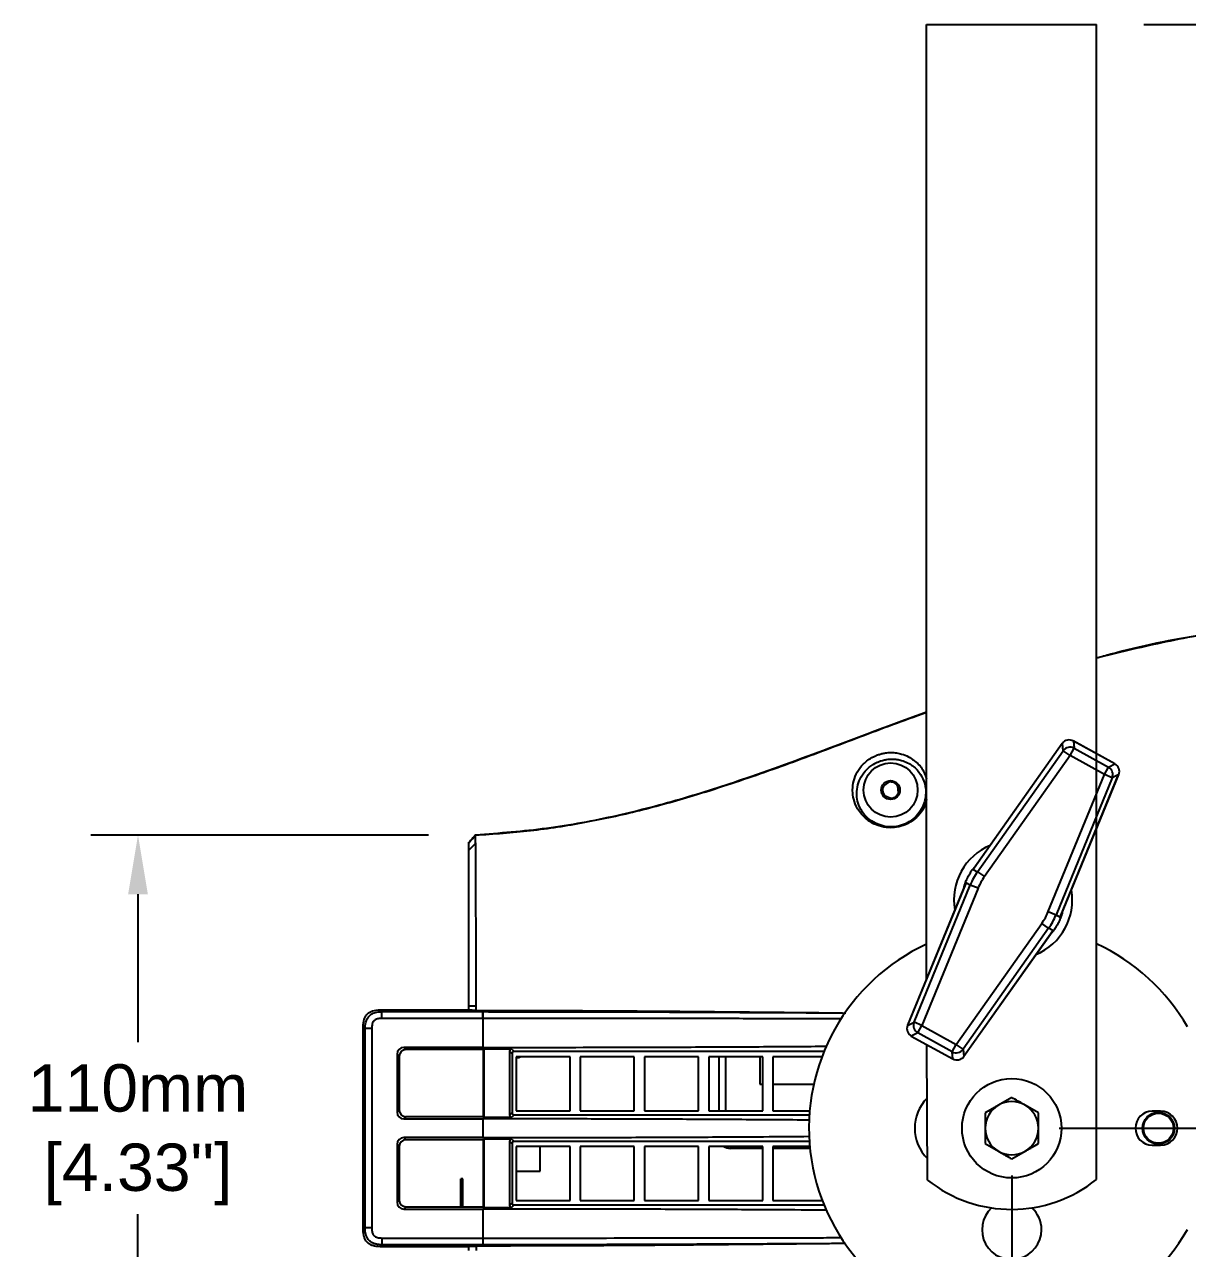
# Model space of a CAD drawing. Header units: inches. Extents: x 0.7 to 44.2, y 3.2 to 34.6.
# Drawn here: x 13.76 to 22.36, y 11.42 to 20.46 of the extents above; entities that cross this region are included whole.
import ezdxf

# ---------------------------------------------------------------- set-up
doc = ezdxf.new("R2010")
doc.units = ezdxf.units.IN
doc.header["$MEASUREMENT"] = 0
doc.layers.add('DIM', color=1, linetype='Continuous')
doc.styles.add('Arial', font='arial.ttf')
doc.dimstyles.new('ETC EU Metric & ANSI.35 Stacked', dxfattribs={"dimscale": 2.666667, "dimtxt": 0.35, "dimasz": 0.4375, "dimexe": 0.35, "dimexo": 0.35, "dimgap": 0.116667, "dimtad": 0, "dimtih": 1, "dimtoh": 1, "dimdec": 0, "dimlfac": 25.4, "dimzin": 4, "dimdsep": 46, "dimtxsty": 'Arial', "dimcen": 0.175, "dimadec": 0, "dimazin": 0, "dimtfac": 0.75, "dimtdec": 0, "dimtofl": 0, "dimtmove": 0, "dimatfit": 3, "dimfxl": 1, "dimtolj": 1, "dimtzin": 0, "dimarcsym": 0})

# ---------------------------------------------------------------- blocks, each defined once
blk = doc.blocks.new('*D4')
at = {"layer": 'Defpoints', "color": 0, "transparency": 16777216}
for p in [(21.6862, 20.4649), (27.3073, 20.4649), (21.0596, 12.3057)]:
    blk.add_point(p, dxfattribs=at)
at = {"layer": 'DIM', "color": 0, "lineweight": -2, "transparency": 16777216}
for p, q in [((22.0362, 20.4649), (27.6573, 20.4649)), ((27.3073, 20.0274), (27.3073, 17.0217)), ((27.3073, 12.7432), (27.3073, 15.749)), ((21.4096, 12.3057), (27.6573, 12.3057))]:
    blk.add_line(p, q, dxfattribs=at)
at = {"layer": 'DIM', "color": 0, "transparency": 16777216}
for points in [[(27.2344, 20.0274), (27.3802, 20.0274), (27.3073, 20.4649)], [(27.2344, 12.7432), (27.3802, 12.7432), (27.3073, 12.3057)]]:
    blk.add_solid(points, dxfattribs=at)
at = {"layer": 'DIM', "color": 0, "transparency": 16777216, "char_height": 0.35, "attachment_point": 5, "style": 'Arial'}
for s, insert in [('\\A1;207mm', (27.3073, 16.6807)), ('\\A1;[8.16"]', (27.3073, 16.0444))]:
    blk.add_mtext(s, dxfattribs=dict(at, insert=insert))
blk = doc.blocks.new('*D5')
at = {"layer": 'Defpoints', "color": 0, "transparency": 16777216}
for p in [(21.0596, 12.3057), (16.2626, 11.5548), (16.2626, 6.9235)]:
    blk.add_point(p, dxfattribs=at)
at = {"layer": 'DIM', "color": 0, "lineweight": -2, "transparency": 16777216}
for p, q in [((21.0596, 11.9557), (21.0596, 6.5735)), ((16.2626, 11.2048), (16.2626, 6.5735)), ((16.7001, 6.9235), (17.7716, 6.9235)), ((20.6221, 6.9235), (19.5506, 6.9235))]:
    blk.add_line(p, q, dxfattribs=at)
at = {"layer": 'DIM', "color": 0, "transparency": 16777216}
for points in [[(16.7001, 6.9964), (16.7001, 6.8506), (16.2626, 6.9235)], [(20.6221, 6.9964), (20.6221, 6.8506), (21.0596, 6.9235)]]:
    blk.add_solid(points, dxfattribs=at)
at = {"layer": 'DIM', "color": 0, "transparency": 16777216, "char_height": 0.35, "attachment_point": 5, "style": 'Arial'}
for s, insert in [('\\A1;122mm', (18.6611, 7.2159)), ('\\A1;[4.80"]', (18.6611, 6.5825))]:
    blk.add_mtext(s, dxfattribs=dict(at, insert=insert))
blk = doc.blocks.new('*D6')
at = {"layer": 'Defpoints', "color": 0, "transparency": 16777216}
for p in [(16.2626, 11.5548), (25.7139, 8.346), (25.7139, 5.2686)]:
    blk.add_point(p, dxfattribs=at)
at = {"layer": 'DIM', "color": 0, "lineweight": -2, "transparency": 16777216}
for p, q in [((16.2626, 11.2048), (16.2626, 4.9186)), ((25.7139, 7.996), (25.7139, 4.9186)), ((16.7001, 5.2686), (20.0793, 5.2686)), ((25.2764, 5.2686), (21.8972, 5.2686))]:
    blk.add_line(p, q, dxfattribs=at)
at = {"layer": 'DIM', "color": 0, "transparency": 16777216}
for points in [[(16.7001, 5.3415), (16.7001, 5.1957), (16.2626, 5.2686)], [(25.2764, 5.3415), (25.2764, 5.1957), (25.7139, 5.2686)]]:
    blk.add_solid(points, dxfattribs=at)
at = {"layer": 'DIM', "color": 0, "transparency": 16777216, "char_height": 0.35, "attachment_point": 5, "style": 'Arial'}
for s, insert in [('\\A1;240mm', (20.9882, 5.564)), ('\\A1;[9.45"]', (20.9882, 4.9277))]:
    blk.add_mtext(s, dxfattribs=dict(at, insert=insert))
blk = doc.blocks.new('*D9')
at = {"layer": 'Defpoints', "color": 0, "transparency": 16777216}
for p in [(14.5972, 14.4729), (17.0951, 14.4729), (17.0951, 10.1385)]:
    blk.add_point(p, dxfattribs=at)
at = {"layer": 'DIM', "color": 0, "lineweight": -2, "transparency": 16777216}
for p, q in [((16.7451, 14.4729), (14.2472, 14.4729)), ((14.5972, 14.0354), (14.5972, 12.942)), ((14.5972, 10.576), (14.5972, 11.6694)), ((16.7451, 10.1385), (14.2472, 10.1385))]:
    blk.add_line(p, q, dxfattribs=at)
at = {"layer": 'DIM', "color": 0, "transparency": 16777216}
for points in [[(14.5243, 14.0354), (14.6702, 14.0354), (14.5972, 14.4729)], [(14.5243, 10.576), (14.6702, 10.576), (14.5972, 10.1385)]]:
    blk.add_solid(points, dxfattribs=at)
at = {"layer": 'DIM', "color": 0, "transparency": 16777216, "char_height": 0.35, "attachment_point": 5, "style": 'Arial'}
for s, insert in [('\\A1;110mm', (14.5972, 12.6011)), ('\\A1;[4.33"]', (14.5972, 11.9647))]:
    blk.add_mtext(s, dxfattribs=dict(at, insert=insert))

msp = doc.modelspace()

# ---------------------------------------------------------------- linework, layer by layer
for p, q in [((20.4298, 13.4104), (20.4298, 20.4649)), ((20.4298, 20.4649), (21.6862, 20.4649)), ((21.6862, 11.9278), (21.6862, 20.4649)), ((21.4331, 15.1488), (20.7752, 14.2192)), ((21.433, 15.1489), (20.7817, 14.2286)), ((21.433, 15.1489), (21.4331, 15.1488)), ((21.4344, 15.1508), (21.434, 15.15)), ((21.4395, 15.0963), (21.434, 15.15)), ((21.4904, 15.0603), (21.5204, 15.1149)), ((21.823, 14.9988), (21.5145, 15.1683)), ((21.515, 15.1678), (21.5204, 15.1149)), ((21.8223, 14.9989), (21.515, 15.1678)), ((21.5204, 15.1149), (21.7747, 14.9751)), ((20.8066, 14.2019), (21.4395, 15.0963)), ((21.4904, 15.0603), (20.8575, 14.1659)), ((21.4904, 15.0603), (21.4395, 15.0963)), ((21.7448, 14.9205), (21.4904, 15.0603)), ((21.7448, 14.9205), (21.7747, 14.9751)), ((21.7747, 14.9751), (21.8223, 14.9989)), ((20.1518, 14.8654), (20.1104, 14.8356)), ((20.1644, 14.8745), (20.1518, 14.8654)), ((20.2092, 14.8457), (20.2156, 14.8378)), ((20.2142, 14.852), (20.2142, 14.8522)), ((20.2142, 14.852), (20.2158, 14.8367)), ((21.3292, 13.9067), (21.7448, 14.9205)), ((21.8025, 14.8969), (21.3869, 13.8831)), ((21.4183, 13.8658), (21.8502, 14.9196)), ((21.4227, 13.8764), (21.8503, 14.9196)), ((21.8025, 14.8969), (21.7448, 14.9205)), ((21.8507, 14.9211), (21.8025, 14.8969)), ((21.8502, 14.9196), (21.8503, 14.9196)), ((21.8507, 14.9211), (21.8512, 14.9218)), ((20.1175, 14.7658), (20.164, 14.7449)), ((20.2158, 14.8367), (20.2156, 14.8378)), ((20.2209, 14.7859), (20.2158, 14.8367)), ((20.2216, 14.779), (20.2209, 14.7859)), ((20.164, 14.7449), (20.1749, 14.74)), ((17.0444, 14.3605), (17.0444, 14.4198)), ((17.0922, 14.4104), (17.0444, 14.3605)), ((17.0941, 14.4718), (17.0951, 14.4729)), ((20.7752, 14.2192), (20.8066, 14.2019)), ((20.7209, 14.1202), (20.289, 13.0664)), ((20.7522, 14.103), (20.7209, 14.1202)), ((20.8066, 14.2019), (20.8575, 14.1659)), ((20.7164, 14.1096), (20.2888, 13.0665)), ((20.3367, 13.0891), (20.7522, 14.103)), ((20.8099, 14.0793), (20.3944, 13.0655)), ((20.8099, 14.0793), (20.7522, 14.103)), ((21.3292, 13.9067), (21.3869, 13.8831)), ((21.3869, 13.8831), (21.4183, 13.8658)), ((20.6487, 12.9257), (21.2817, 13.8201)), ((21.3325, 13.7841), (20.6996, 12.8897)), ((20.706, 12.8373), (21.3639, 13.7669)), ((20.7061, 12.8372), (21.3574, 13.7574)), ((21.3325, 13.7841), (21.2817, 13.8201)), ((21.3639, 13.7669), (21.3325, 13.7841)), ((16.3874, 13.1815), (16.4015, 13.1675)), ((16.3874, 13.1815), (17.0444, 13.1815)), ((16.4015, 13.1675), (17.1477, 13.1675)), ((17.0948, 13.2085), (17.0444, 13.2084)), ((17.0444, 13.1792), (17.0444, 13.2084)), ((17.0947, 13.1765), (17.1592, 13.1766)), ((17.1477, 13.1675), (17.1502, 13.1675)), ((17.1502, 13.1675), (17.1592, 13.1766)), ((16.2766, 13.0426), (16.2626, 13.0567)), ((16.2626, 11.5548), (16.2626, 13.0567)), ((16.2766, 11.5688), (16.2766, 13.0426)), ((16.3266, 13.0426), (16.3266, 11.5688)), ((17.1477, 13.1175), (16.4015, 13.1175)), ((17.1477, 13.1175), (17.1477, 12.9032)), ((17.1502, 13.1175), (17.1477, 13.1175)), ((20.2884, 13.065), (20.288, 13.0643)), ((20.2884, 13.065), (20.3367, 13.0891)), ((20.289, 13.0664), (20.2888, 13.0665)), ((20.3944, 13.0655), (20.3367, 13.0891)), ((20.3644, 13.0109), (20.3944, 13.0655)), ((20.3944, 13.0655), (20.6487, 12.9257)), ((20.3161, 12.9873), (20.6246, 12.8177)), ((20.3644, 13.0109), (20.3168, 12.9871)), ((20.3168, 12.9871), (20.6241, 12.8183)), ((20.6187, 12.8712), (20.3644, 13.0109)), ((16.5134, 12.8532), (16.5134, 12.4246)), ((16.5299, 12.8367), (16.5134, 12.8532)), ((17.1477, 12.9032), (16.5633, 12.9032)), ((16.5633, 12.9032), (16.5798, 12.8867)), ((17.1533, 12.8867), (16.5798, 12.8867)), ((17.1533, 12.8867), (17.1577, 12.891)), ((17.1533, 12.3912), (17.1533, 12.8867)), ((17.3602, 12.891), (17.1577, 12.891)), ((17.1577, 12.3869), (17.1577, 12.891)), ((17.3634, 12.8582), (17.3456, 12.876)), ((17.3456, 12.876), (17.3456, 12.4019)), ((17.348, 12.9032), (17.3484, 12.9032)), ((17.3602, 12.891), (17.348, 12.9032)), ((17.3484, 12.9032), (17.3784, 12.8732)), ((17.3634, 12.8582), (17.3634, 12.4197)), ((19.6711, 12.8732), (17.3784, 12.8732)), ((20.4362, 11.9224), (20.4319, 12.9236)), ((20.6187, 12.8712), (20.6487, 12.9257)), ((20.6241, 12.8183), (20.6187, 12.8712)), ((20.6996, 12.8897), (20.6487, 12.9257)), ((20.6996, 12.8897), (20.7051, 12.836)), ((16.5299, 12.8367), (16.5299, 12.4411)), ((17.7931, 12.8332), (17.3931, 12.8332)), ((17.3931, 12.8332), (17.3931, 12.4332)), ((17.4187, 12.8273), (17.3931, 12.8273)), ((17.4187, 12.8332), (17.4187, 12.8273)), ((17.7931, 12.4332), (17.7931, 12.8332)), ((18.2681, 12.8332), (17.8681, 12.8332)), ((17.8681, 12.8332), (17.8681, 12.4332)), ((18.2681, 12.4332), (18.2681, 12.8332)), ((18.7431, 12.8332), (18.3431, 12.8332)), ((18.3431, 12.8332), (18.3431, 12.4332)), ((18.7431, 12.4332), (18.7431, 12.8332)), ((19.2181, 12.8332), (18.8181, 12.8332)), ((18.8181, 12.8332), (18.8181, 12.4332)), ((18.8967, 12.4332), (18.8967, 12.8332)), ((18.9447, 12.4332), (18.9447, 12.8332)), ((19.1967, 12.8332), (19.1967, 12.6313)), ((19.2181, 12.4332), (19.2181, 12.8332)), ((19.6554, 12.8332), (19.2931, 12.8332)), ((19.2931, 12.8332), (19.2931, 12.4332)), ((20.7047, 12.8353), (20.7051, 12.836)), ((20.7061, 12.8372), (20.706, 12.8373)), ((19.1967, 12.6313), (19.2181, 12.6313)), ((19.2931, 12.6313), (19.5953, 12.6313)), ((21.0596, 12.533), (20.9612, 12.4762)), ((16.5134, 12.4246), (16.5299, 12.4411)), ((17.3456, 12.4019), (17.3634, 12.4197)), ((17.3784, 12.4047), (17.3484, 12.3747)), ((17.3784, 12.4047), (19.5628, 12.4047)), ((17.3931, 12.4332), (17.7931, 12.4332)), ((17.8681, 12.4332), (18.2681, 12.4332)), ((18.3431, 12.4332), (18.7431, 12.4332)), ((18.8181, 12.4332), (19.2181, 12.4332)), ((19.2931, 12.4332), (19.565, 12.4332)), ((21.2564, 12.4194), (21.158, 12.4762)), ((22.1606, 12.4307), (22.0986, 12.4307)), ((16.5798, 12.3912), (16.5633, 12.3747)), ((16.5633, 12.3747), (17.1477, 12.3747)), ((16.5798, 12.3912), (17.1533, 12.3912)), ((17.1477, 12.3747), (17.1477, 12.2367)), ((17.1533, 12.3912), (17.1577, 12.3869)), ((17.1577, 12.3869), (17.3602, 12.3869)), ((17.348, 12.3747), (17.3602, 12.3869)), ((17.3484, 12.3747), (17.348, 12.3747)), ((17.1477, 12.2367), (16.5633, 12.2367)), ((16.5633, 12.2367), (16.5798, 12.2202)), ((17.1533, 12.2202), (16.5798, 12.2202)), ((17.1533, 12.2202), (17.1577, 12.2245)), ((17.1533, 11.7248), (17.1533, 12.2202)), ((17.3602, 12.2245), (17.1577, 12.2245)), ((17.1577, 11.7204), (17.1577, 12.2245)), ((17.348, 12.2368), (17.3484, 12.2368)), ((17.3602, 12.2245), (17.348, 12.2368)), ((17.3484, 12.2368), (17.3784, 12.2067)), ((16.5134, 12.1868), (16.5134, 11.7582)), ((16.5299, 12.1703), (16.5134, 12.1868)), ((16.5299, 12.1703), (16.5299, 11.7747)), ((17.3634, 12.1918), (17.3456, 12.2096)), ((17.3456, 12.2096), (17.3456, 11.7354)), ((17.3634, 12.1918), (17.3634, 11.7532)), ((19.5628, 12.2067), (17.3784, 12.2067)), ((17.7931, 12.1713), (17.3931, 12.1713)), ((17.3931, 12.1713), (17.3931, 11.7713)), ((17.5723, 11.9877), (17.5723, 12.1713)), ((17.7931, 11.7713), (17.7931, 12.1713)), ((18.2681, 12.1713), (17.8681, 12.1713)), ((17.8681, 12.1713), (17.8681, 11.7713)), ((18.2681, 11.7713), (18.2681, 12.1713)), ((18.7431, 12.1713), (18.3431, 12.1713)), ((18.3431, 12.1713), (18.3431, 11.7713)), ((18.7431, 11.7713), (18.7431, 12.1713)), ((19.2181, 12.1713), (18.8181, 12.1713)), ((18.8181, 12.1713), (18.8181, 11.7713)), ((18.976, 12.1713), (18.976, 12.157)), ((19.2181, 12.157), (18.976, 12.157)), ((19.2181, 11.7713), (19.2181, 12.1713)), ((19.5656, 12.1713), (19.2931, 12.1713)), ((19.2931, 12.1713), (19.2931, 11.7713)), ((19.567, 12.157), (19.2931, 12.157)), ((20.8627, 12.1921), (20.9612, 12.1352)), ((21.0596, 12.0784), (21.158, 12.1352)), ((22.0986, 12.1807), (22.1606, 12.1807)), ((17.3931, 11.9877), (17.5723, 11.9877)), ((16.9987, 11.931), (16.9837, 11.931)), ((16.9837, 11.9002), (16.9837, 11.931)), ((16.9987, 11.9002), (16.9837, 11.9002)), ((16.9837, 11.8598), (16.9837, 11.9002)), ((16.9987, 11.8598), (16.9837, 11.8598)), ((16.9837, 11.7735), (16.9837, 11.8598)), ((16.9987, 11.9002), (16.9987, 11.931)), ((16.9987, 11.8598), (16.9987, 11.9002)), ((16.9987, 11.7735), (16.9987, 11.8598)), ((16.5134, 11.7582), (16.5299, 11.7747)), ((16.9987, 11.7735), (16.9837, 11.7735)), ((16.9837, 11.7248), (16.9837, 11.7735)), ((16.9987, 11.7248), (16.9987, 11.7735)), ((17.3931, 11.7713), (17.7931, 11.7713)), ((17.8681, 11.7713), (18.2681, 11.7713)), ((18.3431, 11.7713), (18.7431, 11.7713)), ((18.8181, 11.7713), (19.2181, 11.7713)), ((19.2931, 11.7713), (19.658, 11.7713)), ((16.5798, 11.7248), (16.5633, 11.7083)), ((16.5633, 11.7083), (17.1477, 11.7083)), ((16.5798, 11.7248), (17.1533, 11.7248)), ((17.1477, 11.7083), (17.1477, 11.4939)), ((17.1533, 11.7248), (17.1577, 11.7204)), ((17.1577, 11.7204), (17.3602, 11.7204)), ((17.3456, 11.7354), (17.3634, 11.7532)), ((17.348, 11.7082), (17.3602, 11.7204)), ((17.3484, 11.7082), (17.348, 11.7082)), ((17.3784, 11.7382), (17.3484, 11.7082)), ((17.3784, 11.7382), (19.6711, 11.7382)), ((16.2626, 11.5548), (16.2766, 11.5688)), ((16.4015, 11.4939), (17.1477, 11.4939)), ((17.1477, 11.4939), (17.1502, 11.4939)), ((17.1477, 11.4939), (17.1477, 11.4439)), ((16.4015, 11.4439), (16.3874, 11.4299)), ((17.0444, 11.4299), (16.3874, 11.4299)), ((17.1477, 11.4439), (16.4015, 11.4439)), ((17.0444, 11.403), (17.0444, 11.4319)), ((17.1592, 11.4349), (17.0983, 11.4349)), ((17.1502, 11.4439), (17.1477, 11.4439)), ((17.1502, 11.4439), (17.1592, 11.4349))]:
    msp.add_line(p, q)
at = {"flags": 128}
for points in [[(17.0444, 14.4162), (17.0575, 14.4308), (17.0705, 14.4454), (17.0817, 14.4579)], [(17.0947, 13.1765), (17.0821, 13.1772), (17.0696, 13.1779), (17.0444, 13.1792)], [(17.0948, 13.2085), (17.0947, 13.1925), (17.0947, 13.1765)], [(17.0444, 11.4319), (17.0675, 11.4332), (17.0829, 11.434), (17.0983, 11.4349)], [(17.0983, 11.4349), (17.0983, 11.4189), (17.0984, 11.4029)]]:
    msp.add_lwpolyline(points, dxfattribs=at)
for centre, radius in [((20.1634, 14.8057), 0.2), ((20.1634, 14.8057), 0.0693), ((21.0596, 12.3057), 0.3675), ((22.1446, 12.3057), 0.1175), ((22.1446, 12.3057), 0.1114)]:
    msp.add_circle(centre, radius)
for centre, radius, start, end in [((21.4905, 15.0597), 0.0627, 61.52218, 144.31642), ((21.7442, 14.9203), 0.0627, 338.11036, 60.9046), ((20.1634, 14.8057), 0.0608, 86.74632, 100.9652), ((20.1634, 14.8057), 0.0608, 41.10783, 86.74632), ((20.1634, 14.8057), 0.0608, 30.60301, 41.10783), ((20.1634, 14.8057), 0.0608, 150.60301, 220.9652), ((20.1634, 14.8057), 0.0608, 270.60301, 340.9652), ((21.0696, 13.993), 0.4375, 112.71306, 189.71371), ((21.0696, 13.993), 0.4375, 292.71306, 9.71371), ((21.0596, 12.3057), 1.5, 114.87118, 330.07357), ((21.0596, 12.3057), 1.5, 29.92643, 65.307), ((5.9694, 13.1425), 11.1783, 359.87204, 0.12796), ((5.3064, 13.1293), 11.8438, 359.94292, 0.18447), ((20.3949, 13.0657), 0.0627, 158.11036, 240.9046), ((20.6486, 12.9263), 0.0627, 241.52218, 324.31642), ((20.6596, 12.3057), 0.3175, 135.37392, 225.11981), ((21.0596, 12.3057), 0.1969, 60, 120), ((21.0596, 12.3057), 0.1969, 120, 180), ((21.0596, 12.3057), 0.1969, 0, 60), ((22.0986, 12.3057), 0.125, 90, 270), ((22.1606, 12.3057), 0.125, 270, 90), ((21.0596, 12.3057), 0.1969, 180, 240), ((21.0596, 12.3057), 0.1969, 300, 0), ((18.976, 12.2362), 0.0793, 235.03077, 270), ((21.0596, 12.3057), 0.1969, 240, 300), ((21.0579, 12.7057), 1, 231.56468, 308.92905), ((21.0596, 11.5557), 0.22, 132.94784, 0), ((21.0596, 11.5557), 0.22, 0, 47.22389), ((5.4962, 11.4821), 11.6541, 359.81253, 0.05801)]:
    msp.add_arc(centre, radius, start, end)
for centre, major_axis, ratio, start_param, end_param in [((21.4336, 15.1485), (0.00436, 0.00616), 0.069473, 1.372627, 1.57875), ((21.485, 15.1132), (0.0449, -0.0441), 0.988785, 1.841761, 3.2937), ((21.7923, 14.9443), (0.0613, -0.0143), 0.988785, 6.131077, 7.583017), ((21.8497, 14.9199), (0.00286, 0.00699), 0.069473, 4.704435, 4.910558), ((21.2156, 13.9128), (0.439, -0.2412), 0.998148, 3.028424, 3.254762), ((21.2156, 13.9128), (0.3844, -0.2112), 0.997533, 3.028424, 3.254762), ((20.9235, 14.0733), (-0.3844, 0.2112), 0.997533, 3.028424, 3.254762), ((20.9235, 14.0733), (0.439, -0.2412), 0.998148, 6.170016, 6.396354), ((20.3468, 13.0417), (0.0613, -0.0143), 0.988785, 2.989485, 4.441424), ((20.2894, 13.0661), (0.00286, 0.00699), 0.069473, 1.562842, 1.768966), ((16.5635, 12.8531), (0.0355, -0.0355), 0.997265, 2.357564, 3.925621), ((16.58, 12.8366), (0.0355, -0.0355), 0.997265, 2.357564, 3.925621), ((17.3606, 12.876), (-0.0106, 0.0106), 0.997265, 5.523648, 7.067214), ((17.3784, 12.8582), (-0.0106, 0.0106), 0.997265, 5.499157, 7.067214), ((20.6541, 12.8728), (0.0449, -0.0441), 0.988785, 4.983354, 6.435293), ((20.7055, 12.8375), (0.00436, 0.00616), 0.069473, 4.51422, 4.720343), ((16.5635, 12.4248), (0.0355, 0.0355), 0.997265, 2.357564, 3.925621), ((16.58, 12.4413), (0.0355, 0.0355), 0.997265, 2.357564, 3.925621), ((17.3606, 12.4019), (-0.0106, -0.0106), 0.997265, 5.499157, 7.042723), ((17.3784, 12.4197), (-0.0106, -0.0106), 0.997265, 5.499157, 7.067214), ((16.5635, 12.1866), (0.0355, -0.0355), 0.997265, 2.357564, 3.925621), ((16.58, 12.1701), (0.0355, -0.0355), 0.997265, 2.357564, 3.925621), ((17.3606, 12.2095), (-0.0106, 0.0106), 0.997265, 5.523648, 7.067214), ((17.3784, 12.1917), (-0.0106, 0.0106), 0.997265, 5.499157, 7.067214), ((16.58, 11.7748), (0.0355, 0.0355), 0.997265, 2.357564, 3.925621), ((16.5635, 11.7583), (0.0355, 0.0355), 0.997265, 2.357564, 3.925621), ((17.3606, 11.7355), (-0.0106, -0.0106), 0.997265, 5.499157, 7.042723), ((17.3784, 11.7533), (-0.0106, -0.0106), 0.997265, 5.499157, 7.067214)]:
    msp.add_ellipse(centre, major_axis=major_axis, ratio=ratio, start_param=start_param, end_param=end_param)
for points, knots in [([(23.2003, 16.0531), (23.1872, 16.0518), (22.9436, 16.0282), (22.4717, 15.9596), (21.9798, 15.8638), (21.7214, 15.7902), (21.6862, 15.7801)], [0, 0, 0, 0, 0.025269, 0.4714888, 0.918344, 0.9889268, 0.9889268, 0.9889268, 0.9889268]), ([(21.6862, 15.7828), (21.8473, 15.8224), (22.1771, 15.9032), (22.6825, 15.9941), (23.0276, 16.033), (23.2001, 16.0525)], [0.010978, 0.010978, 0.010978, 0.010978, 0.330671, 0.6654632, 1, 1, 1, 1]), ([(17.094, 14.4726), (17.2293, 14.4819), (17.4998, 14.5005), (17.9043, 14.5636), (18.3061, 14.6513), (18.7392, 14.7717), (19.2002, 14.9249), (19.69, 15.105), (20.0941, 15.2603), (20.3377, 15.3482), (20.4298, 15.3812)], [0, 0, 0, 0, 0.1173835, 0.2347741, 0.3540709, 0.4733904, 0.6239602, 0.7746068, 0.9252608, 0.9988775, 0.9988775, 0.9988775, 0.9988775]), ([(20.4298, 15.3821), (20.2095, 15.3002), (19.7813, 15.1402), (19.1913, 14.9206), (18.6395, 14.741), (18.1361, 14.609), (17.6207, 14.5124), (17.2703, 14.4861), (17.0951, 14.4729)], [0.0012261, 0.0012261, 0.0012261, 0.0012261, 0.1933937, 0.3972695, 0.5465714, 0.6958178, 0.8479231, 1, 1, 1, 1]), ([(21.4344, 15.1508), (21.4343, 15.1506), (21.4338, 15.15), (21.4333, 15.1493), (21.433, 15.1489)], [0, 0, 0, 0, 0.25112, 1, 1, 1, 1]), ([(19.8826, 14.8001), (19.8826, 14.8022), (19.8824, 14.8271), (19.8887, 14.8737), (19.9136, 14.937), (19.9477, 14.9853), (19.9877, 15.0214), (20.0153, 15.0409), (20.0465, 15.057), (20.0723, 15.0675), (20.1006, 15.0756), (20.1326, 15.0815), (20.1705, 15.0838), (20.2094, 15.0805), (20.2532, 15.0705), (20.2962, 15.0529), (20.3516, 15.0169), (20.3981, 14.9701), (20.4168, 14.9216), (20.4299, 14.8893)], [0, 0, 0, 0, 0.0107699, 0.1278996, 0.2459046, 0.357819, 0.3952849, 0.4372169, 0.4547755, 0.472512, 0.4881235, 0.5053853, 0.5350408, 0.579428, 0.6249586, 0.6973212, 0.7702992, 0.9192684, 1, 1, 1, 1]), ([(19.9129, 14.7798), (19.9138, 14.7616), (19.9156, 14.7251), (19.9364, 14.6708), (19.9685, 14.6233), (20.0083, 14.5842), (20.0638, 14.5506), (20.1313, 14.5333), (20.1938, 14.5327), (20.2527, 14.5458), (20.3101, 14.5739), (20.3601, 14.6163), (20.3955, 14.6673), (20.416, 14.7186), (20.4272, 14.7844), (20.4198, 14.8549), (20.385, 14.9265), (20.3324, 14.9873), (20.2685, 15.0197), (20.2119, 15.0329), (20.1767, 15.0355), (20.1425, 15.0334), (20.115, 15.0283), (20.0984, 15.0236), (20.0835, 15.0187), (20.0736, 15.0149), (20.059, 15.0084), (20.0358, 14.9965), (20.0111, 14.9792), (19.9745, 14.9468), (19.9429, 14.9027), (19.9175, 14.844), (19.9144, 14.8012), (19.9129, 14.7798)], [0, 0, 0, 0, 0.05255, 0.104971, 0.133405, 0.161775, 0.196075, 0.219982, 0.23777, 0.256705, 0.27571, 0.300041, 0.329654, 0.359335, 0.38909, 0.453816, 0.518759, 0.596392, 0.673861, 0.697302, 0.720638, 0.735658, 0.744163, 0.750132, 0.751757, 0.759091, 0.760478, 0.769319, 0.790973, 0.810595, 0.869687, 0.934836, 1, 1, 1, 1]), ([(20.1668, 14.8665), (20.1736, 14.8666), (20.187, 14.8668), (20.2031, 14.8601), (20.2114, 14.8541), (20.2142, 14.852)], [0, 0, 0, 0, 0.39594, 0.790953, 1, 1, 1, 1]), ([(21.8503, 14.9196), (21.8504, 14.9198), (21.8507, 14.9205), (21.8509, 14.9212), (21.8512, 14.9218)], [0, 0, 0, 0, 0.249328, 1, 1, 1, 1]), ([(20.4298, 14.7349), (20.4199, 14.6974), (20.4088, 14.667), (20.3733, 14.6179), (20.3191, 14.5715), (20.2566, 14.5408), (20.1926, 14.5266), (20.1247, 14.5273), (20.051, 14.5463), (19.9901, 14.5833), (19.9461, 14.6268), (19.9105, 14.6787), (19.8871, 14.7397), (19.8841, 14.7799), (19.8826, 14.8001)], [0.0005929, 0.0005929, 0.0005929, 0.0005929, 0.0530891, 0.1384888, 0.2097376, 0.2661164, 0.3225634, 0.3753202, 0.4454046, 0.5444481, 0.6242042, 0.7059676, 0.8514625, 1, 1, 1, 1]), ([(20.2216, 14.779), (20.2199, 14.7754), (20.2152, 14.7653), (20.2023, 14.7517), (20.1871, 14.7432), (20.1776, 14.7407), (20.1749, 14.74)], [0, 0, 0, 0, 0.187733, 0.528992, 0.869897, 1, 1, 1, 1]), ([(17.0919, 14.4713), (17.0842, 14.4629), (17.0686, 14.4461), (17.0525, 14.4286), (17.0444, 14.4198)], [0, 0, 0, 0, 0.494315, 1, 1, 1, 1]), ([(17.0919, 14.4713), (17.0914, 14.4616), (17.0904, 14.4423), (17.0916, 14.421), (17.0922, 14.4104)], [0, 0, 0, 0, 0.499991, 1, 1, 1, 1]), ([(17.094, 14.4726), (17.0938, 14.4724), (17.0931, 14.472), (17.0924, 14.4716), (17.0919, 14.4713)], [0, 0, 0, 0, 0.281163, 1, 1, 1, 1]), ([(17.0922, 14.4104), (17.0924, 14.4048), (17.0927, 14.3935), (17.0932, 14.3396), (17.0935, 14.2732), (17.0938, 14.2105), (17.094, 14.1353), (17.0943, 14.0496), (17.0945, 13.9552), (17.0947, 13.8215), (17.0949, 13.6447), (17.0949, 13.4269), (17.0948, 13.2812), (17.0948, 13.2085)], [0, 0, 0, 0, 0.124274, 0.250045, 0.313348, 0.377227, 0.440503, 0.50388, 0.567499, 0.630307, 0.755197, 0.877835, 1, 1, 1, 1]), ([(17.0444, 13.2084), (17.0444, 13.256), (17.0444, 13.3508), (17.0444, 13.492), (17.0444, 13.6199), (17.0444, 13.7341), (17.0444, 13.8341), (17.0444, 13.9298), (17.0444, 14.0191), (17.0444, 14.1), (17.0444, 14.1707), (17.0444, 14.2298), (17.0444, 14.2822), (17.0444, 14.3235), (17.0444, 14.3514), (17.0444, 14.3575), (17.0444, 14.3605)], [0, 0, 0, 0, 0.083513, 0.166323, 0.248892, 0.31155, 0.374168, 0.436542, 0.499362, 0.561688, 0.62381, 0.686649, 0.749183, 0.831492, 0.916017, 1, 1, 1, 1]), ([(20.7066, 14.0857), (20.7084, 14.0931), (20.7118, 14.1065), (20.7211, 14.1323), (20.7341, 14.162), (20.7511, 14.1919), (20.7724, 14.223), (20.7862, 14.238), (20.7955, 14.2481)], [0, 0, 0, 0, 0.148199, 0.266623, 0.443454, 0.621102, 0.744676, 1, 1, 1, 1]), ([(20.7752, 14.2192), (20.7754, 14.2194), (20.7775, 14.2226), (20.7799, 14.2256), (20.7821, 14.2284)], [0, 0, 0, 0, 0.073454, 1, 1, 1, 1]), ([(20.7168, 14.1095), (20.7179, 14.1128), (20.7192, 14.1164), (20.7207, 14.1199), (20.7209, 14.1202)], [0, 0, 0, 0, 0.926546, 1, 1, 1, 1]), ([(21.4326, 13.9004), (21.4307, 13.8929), (21.4273, 13.8795), (21.4181, 13.8537), (21.4051, 13.824), (21.388, 13.7941), (21.3667, 13.7631), (21.3529, 13.7481), (21.3436, 13.738)], [0, 0, 0, 0, 0.1481989, 0.2666226, 0.4434542, 0.6211021, 0.7446763, 1, 1, 1, 1]), ([(21.4224, 13.8766), (21.4212, 13.8732), (21.4199, 13.8696), (21.4184, 13.8661), (21.4183, 13.8658)], [0, 0, 0, 0, 0.926546, 1, 1, 1, 1]), ([(21.3639, 13.7669), (21.3637, 13.7666), (21.3616, 13.7635), (21.3592, 13.7605), (21.357, 13.7577)], [0, 0, 0, 0, 0.073454, 1, 1, 1, 1]), ([(16.2626, 13.0567), (16.2637, 13.0752), (16.2652, 13.1018), (16.2792, 13.1328), (16.2931, 13.151), (16.3113, 13.1649), (16.3423, 13.1789), (16.3689, 13.1804), (16.3874, 13.1815)], [0, 0, 0, 0, 0.273164, 0.38987, 0.5, 0.61013, 0.726835, 1, 1, 1, 1]), ([(16.2766, 13.0426), (16.2766, 13.0426), (16.2766, 13.0577), (16.2789, 13.0829), (16.2911, 13.1163), (16.3097, 13.1404), (16.338, 13.1583), (16.3696, 13.1662), (16.3921, 13.1675), (16.4015, 13.1675), (16.4015, 13.1675)], [0, 0, 0, 0, 0.000012, 0.223504, 0.372081, 0.522631, 0.666136, 0.861239, 0.999988, 1, 1, 1, 1]), ([(17.1502, 13.1675), (17.1502, 13.1675), (17.3573, 13.1665), (17.8761, 13.1678), (18.5473, 13.1648), (19.1642, 13.1619), (19.5082, 13.1601), (19.6982, 13.1592), (19.7346, 13.159)], [0, 0, 0, 0, 0.000001, 0.240735, 0.599273, 0.778425, 0.957566, 1, 1, 1, 1]), ([(17.1592, 13.1766), (17.314, 13.1764), (17.6235, 13.1761), (18.0865, 13.1739), (18.5472, 13.1705), (19.0051, 13.1663), (19.4004, 13.1623), (19.6432, 13.1599), (19.7346, 13.159)], [0, 0, 0, 0, 0.178489, 0.356977, 0.535456, 0.713917, 0.892362, 1, 1, 1, 1]), ([(19.7346, 13.159), (19.7673, 13.1587), (19.8001, 13.1585), (19.8329, 13.1572), (19.8331, 13.1572)], [0, 0, 0, 0, 0.9939042, 1, 1, 1, 1]), ([(16.4015, 13.1175), (16.3944, 13.1173), (16.379, 13.1168), (16.3592, 13.1122), (16.344, 13.103), (16.3349, 13.0908), (16.3277, 13.0705), (16.327, 13.0537), (16.3266, 13.0426)], [0, 0, 0, 0, 0.172101, 0.372363, 0.483949, 0.595481, 0.733863, 1, 1, 1, 1]), ([(19.8034, 13.1143), (19.7422, 13.1144), (19.5278, 13.1148), (19.1594, 13.1154), (18.5442, 13.1166), (17.874, 13.1175), (17.3577, 13.1175), (17.1502, 13.1175)], [0, 0, 0, 0, 0.069514, 0.243679, 0.417715, 0.765965, 1, 1, 1, 1]), ([(20.2888, 13.0665), (20.2888, 13.0663), (20.2885, 13.0655), (20.2882, 13.0648), (20.288, 13.0643)], [0, 0, 0, 0, 0.249328, 1, 1, 1, 1]), ([(17.1477, 12.9032), (17.1762, 12.9032), (17.243, 12.9032), (17.3098, 12.9032), (17.348, 12.9032)], [0, 0, 0, 0, 0.427493, 1, 1, 1, 1]), ([(17.3484, 12.9032), (17.6376, 12.9034), (18.0952, 12.9038), (18.7199, 12.9061), (19.2132, 12.9086), (19.5377, 12.9108), (19.6951, 12.9119)], [0, 0, 0, 0, 0.3685315, 0.5830166, 0.7977091, 1, 1, 1, 1]), ([(20.7047, 12.8353), (20.7049, 12.8354), (20.7053, 12.8361), (20.7058, 12.8367), (20.7061, 12.8372)], [0, 0, 0, 0, 0.25112, 1, 1, 1, 1]), ([(21.158, 12.4762), (21.1557, 12.4775), (21.1224, 12.4967), (21.0899, 12.5155), (21.0596, 12.533)], [0, 0, 0, 0, 0.070201, 1, 1, 1, 1]), ([(20.9612, 12.4762), (20.9588, 12.4748), (20.9256, 12.4557), (20.893, 12.4368), (20.8627, 12.4194)], [0, 0, 0, 0, 0.070201, 1, 1, 1, 1]), ([(20.8627, 12.4194), (20.8627, 12.3902), (20.8627, 12.3527), (20.8627, 12.3142), (20.8627, 12.3057)], [0, 0, 0, 0, 0.7781315, 1, 1, 1, 1]), ([(21.2564, 12.3057), (21.2564, 12.3142), (21.2564, 12.3527), (21.2564, 12.3902), (21.2564, 12.4194)], [0, 0, 0, 0, 0.2218685, 1, 1, 1, 1]), ([(17.348, 12.3747), (17.3098, 12.3747), (17.243, 12.3747), (17.1762, 12.3747), (17.1477, 12.3747)], [0, 0, 0, 0, 0.5724755, 1, 1, 1, 1]), ([(19.5676, 12.3656), (19.4832, 12.3663), (19.2321, 12.3681), (18.8125, 12.3707), (18.3172, 12.373), (17.8288, 12.3743), (17.5085, 12.3745), (17.3484, 12.3747)], [0, 0, 0, 0, 0.114804, 0.341668, 0.568742, 0.78427, 1, 1, 1, 1]), ([(17.1477, 12.2367), (17.1762, 12.2367), (17.243, 12.2367), (17.3098, 12.2367), (17.348, 12.2368)], [0, 0, 0, 0, 0.427525, 1, 1, 1, 1]), ([(17.3484, 12.2368), (17.6376, 12.2371), (18.0955, 12.2375), (18.7202, 12.2402), (19.1696, 12.2428), (19.4503, 12.2449), (19.564, 12.2458)], [0, 0, 0, 0, 0.390153, 0.617517, 0.845148, 1, 1, 1, 1]), ([(20.8627, 12.3057), (20.8627, 12.2749), (20.8627, 12.2364), (20.8627, 12.1994), (20.8627, 12.1921)], [0, 0, 0, 0, 0.801725, 1, 1, 1, 1]), ([(21.2564, 12.1921), (21.2564, 12.1994), (21.2564, 12.2364), (21.2564, 12.2749), (21.2564, 12.3057)], [0, 0, 0, 0, 0.1982747, 1, 1, 1, 1]), ([(20.9612, 12.1352), (20.9635, 12.1339), (20.9967, 12.1147), (21.0293, 12.0959), (21.0596, 12.0784)], [0, 0, 0, 0, 0.070201, 1, 1, 1, 1]), ([(21.158, 12.1352), (21.1603, 12.1366), (21.1936, 12.1558), (21.2261, 12.1746), (21.2564, 12.1921)], [0, 0, 0, 0, 0.0702006, 1, 1, 1, 1]), ([(17.348, 11.7082), (17.3098, 11.7082), (17.243, 11.7083), (17.1762, 11.7083), (17.1477, 11.7083)], [0, 0, 0, 0, 0.572507, 1, 1, 1, 1]), ([(19.6917, 11.6996), (19.5653, 11.7005), (19.2722, 11.7025), (18.8103, 11.7049), (18.3153, 11.7069), (17.8277, 11.7079), (17.5082, 11.7081), (17.3484, 11.7082)], [0, 0, 0, 0, 0.162647, 0.377366, 0.592256, 0.796058, 1, 1, 1, 1]), ([(16.3874, 11.4299), (16.3689, 11.431), (16.3423, 11.4325), (16.3113, 11.4465), (16.2931, 11.4605), (16.2792, 11.4786), (16.2652, 11.5097), (16.2637, 11.5362), (16.2626, 11.5548)], [0, 0, 0, 0, 0.273164, 0.38987, 0.5, 0.61013, 0.726835, 1, 1, 1, 1]), ([(16.4015, 11.4439), (16.4015, 11.4439), (16.3977, 11.444), (16.3902, 11.4441), (16.379, 11.445), (16.3677, 11.4465), (16.3579, 11.4485), (16.3494, 11.4509), (16.3423, 11.4533), (16.3353, 11.4562), (16.3286, 11.4596), (16.3221, 11.4635), (16.3159, 11.468), (16.3101, 11.4729), (16.3031, 11.48), (16.2956, 11.4899), (16.2894, 11.5013), (16.2851, 11.5118), (16.2822, 11.5212), (16.28, 11.5309), (16.2781, 11.5421), (16.2769, 11.5547), (16.2766, 11.5641), (16.2766, 11.5688), (16.2766, 11.5688)], [0, 0, 0, 0, 0.000012, 0.055407, 0.110945, 0.167047, 0.223413, 0.260195, 0.297245, 0.334446, 0.371974, 0.409035, 0.44633, 0.484409, 0.522776, 0.593894, 0.666311, 0.714387, 0.762798, 0.812059, 0.861539, 0.930598, 0.999988, 1, 1, 1, 1]), ([(16.3266, 11.5688), (16.3268, 11.5617), (16.3273, 11.5463), (16.3319, 11.5265), (16.3411, 11.5113), (16.3533, 11.5022), (16.3736, 11.495), (16.3904, 11.4943), (16.4015, 11.4939)], [0, 0, 0, 0, 0.172101, 0.372363, 0.483949, 0.595481, 0.733863, 1, 1, 1, 1]), ([(17.1502, 11.4939), (17.3575, 11.4939), (17.8738, 11.4939), (18.5442, 11.4948), (19.1597, 11.4959), (19.5282, 11.4965), (19.7427, 11.4968), (19.8038, 11.4969)], [0, 0, 0, 0, 0.233811, 0.582206, 0.756315, 0.930552, 1, 1, 1, 1]), ([(19.7399, 11.4525), (19.7019, 11.4523), (19.5102, 11.4513), (19.1644, 11.4495), (18.5473, 11.4465), (17.8753, 11.4443), (17.3579, 11.444), (17.1502, 11.4439), (17.1502, 11.4439)], [0, 0, 0, 0, 0.044169, 0.223048, 0.401939, 0.75995, 0.999999, 1, 1, 1, 1]), ([(19.7399, 11.4525), (19.5952, 11.451), (19.299, 11.4481), (18.8494, 11.4436), (18.3903, 11.4396), (17.9549, 11.4368), (17.5442, 11.4352), (17.2876, 11.435), (17.1592, 11.4349)], [0, 0, 0, 0, 0.170046, 0.348226, 0.526424, 0.70464, 0.85219, 1, 1, 1, 1]), ([(19.8296, 11.4544), (19.8264, 11.4542), (19.7965, 11.4523), (19.7666, 11.4524), (19.7399, 11.4525)], [0, 0, 0, 0, 0.109393, 1, 1, 1, 1])]:
    msp.add_open_spline(points, degree=3, knots=knots)
for points in [[(16.4015, 13.1175), (16.4015, 13.1239), (16.4015, 13.1365), (16.4015, 13.1527), (16.4015, 13.1644), (16.4015, 13.1664), (16.4015, 13.1675)], [(16.3266, 13.0426), (16.3202, 13.0426), (16.3076, 13.0426), (16.2914, 13.0426), (16.2797, 13.0426), (16.2777, 13.0426), (16.2766, 13.0426)], [(16.3266, 11.5688), (16.3202, 11.5688), (16.3076, 11.5688), (16.2914, 11.5688), (16.2797, 11.5688), (16.2777, 11.5688), (16.2766, 11.5688)], [(16.4015, 11.4939), (16.4015, 11.4875), (16.4015, 11.4749), (16.4015, 11.4587), (16.4015, 11.447), (16.4015, 11.445), (16.4015, 11.4439)]]:
    msp.add_open_spline(points, degree=3)

# ---------------------------------------------------------------- dimensions: what is measured, and where the dimension line sits
at = {"layer": 'DIM'}
for base, p1, p2, picture, middle in [((27.3073, 20.4649), (21.0596, 12.3057), (21.6862, 20.4649), '*D4', (27.3073, 16.3853)), ((14.5972, 14.4729), (17.0951, 10.1385), (17.0951, 14.4729), '*D9', (14.5972, 12.3057))]:
    dim = msp.add_linear_dim(base=base, p1=p1, p2=p2, angle=90, dimstyle='ETC EU Metric & ANSI.35 Stacked', override={"dimpost": 'mm\\X'}, dxfattribs=at)
    dim.commit()
    dim.dimension.update_dxf_attribs({"geometry": picture, "text_midpoint": middle})
for base, p1, p2, picture, middle in [((16.2626, 6.9235), (21.0596, 12.3057), (16.2626, 11.5548), '*D5', (18.6611, 6.9235)), ((25.7139, 5.2686), (16.2626, 11.5548), (25.7139, 8.346), '*D6', (20.9882, 5.2686))]:
    dim = msp.add_linear_dim(base=base, p1=p1, p2=p2, dimstyle='ETC EU Metric & ANSI.35 Stacked', override={"dimpost": 'mm\\X'}, dxfattribs=at)
    dim.commit()
    dim.dimension.update_dxf_attribs({"geometry": picture, "text_midpoint": middle})

doc.saveas('drawing.dxf')
